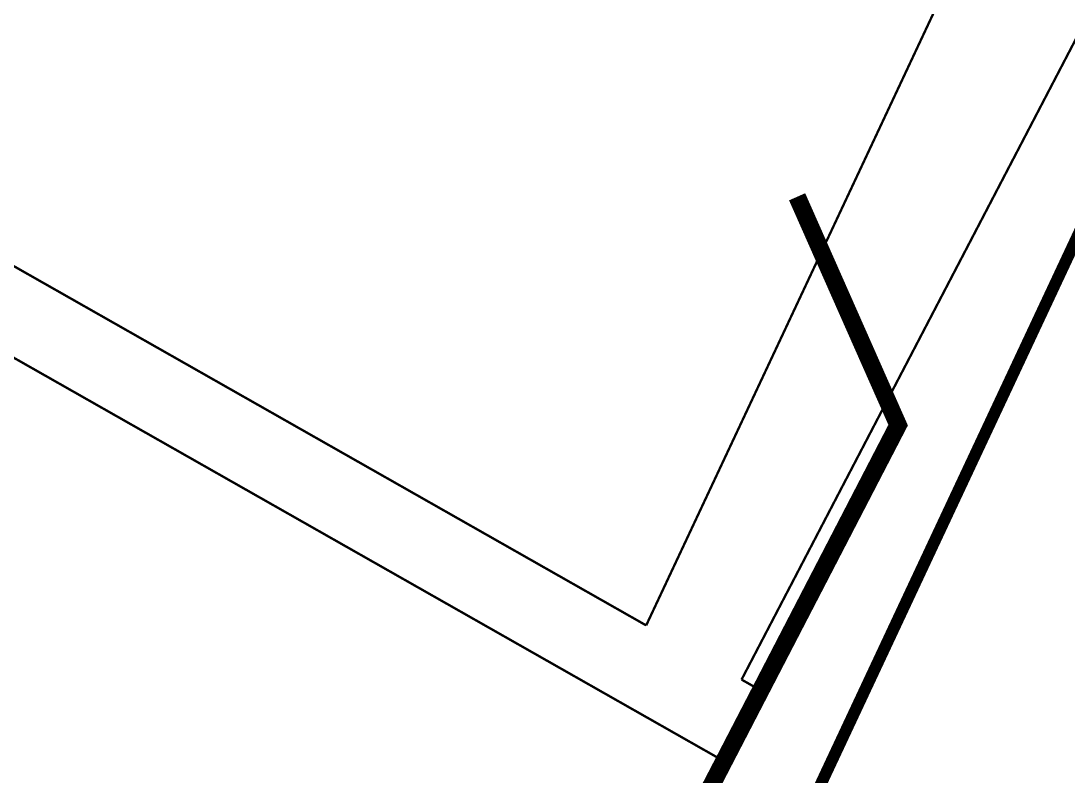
# Model space of a CAD drawing. Header units: inches. Extents: x 350994 to 353538, y 1581369 to 1583842.
# Drawn here: x 351695.76 to 351704.66, y 1583612.3 to 1583618.73 of the extents above; entities that cross this region are included whole.
import ezdxf

# ---------------------------------------------------------------- set-up
doc = ezdxf.new("R2010")
doc.units = ezdxf.units.IN
doc.header["$MEASUREMENT"] = 0
doc.linetypes.add('1', pattern=[0])
doc.linetypes.add('DASHDOTX2', pattern=[2, 1, -0.5, 0, -0.5])
doc.layers.add('CULVERT', color=255, linetype='1')
doc.layers.add("ROAD'S", color=1, linetype='1')

msp = doc.modelspace()

# ---------------------------------------------------------------- linework, layer by layer
at = {"layer": 'CULVERT', "color": 250, "linetype": 'DASHDOTX2', "lineweight": 5, "ltscale": 2, "const_width": 0.02}
for points, elevation in [([(351543.8215, 1583701.4044), (351622.6575, 1583658.0001), (351660.1056, 1583636.8646), (351701.075, 1583613.586)], 89.5752), ([(351543.4862, 1583700.8143), (351622.4025, 1583657.3657), (351659.8506, 1583636.2302), (351701.7363, 1583612.431)], 89.6443)]:
    msp.add_lwpolyline(points, dxfattribs=dict(at, elevation=elevation))
for points in [[(351709.0214, 1583630.5226), (351701.075, 1583613.586)], [(351710.4945, 1583629.623), (351701.8857, 1583613.1245)]]:
    msp.add_lwpolyline(points, dxfattribs=at)
at = {"layer": 'CULVERT', "color": 250, "lineweight": 5, "const_width": 0.15}
msp.add_lwpolyline([(351702.3585, 1583617.2311), (351703.2173, 1583615.2892), (351700.9553, 1583610.9239), (351698.5312, 1583610.5904)], dxfattribs=at)
at = {"layer": 'CULVERT', "linetype": 'DASHDOTX2', "lineweight": 5, "ltscale": 2, "const_width": 0.02, "elevation": 89.5752}
msp.add_lwpolyline([(351701.886, 1583613.1252), (351702.0482, 1583613.033)], dxfattribs=at)
at = {"layer": "ROAD'S", "lineweight": 5, "const_width": 0.1}
msp.add_lwpolyline([(351710.8416, 1583629.9153), (351698.8246, 1583604.2624), (351587.502, 1583667.2163), (351587.502, 1583667.2163)], dxfattribs=at)

doc.saveas('drawing.dxf')
